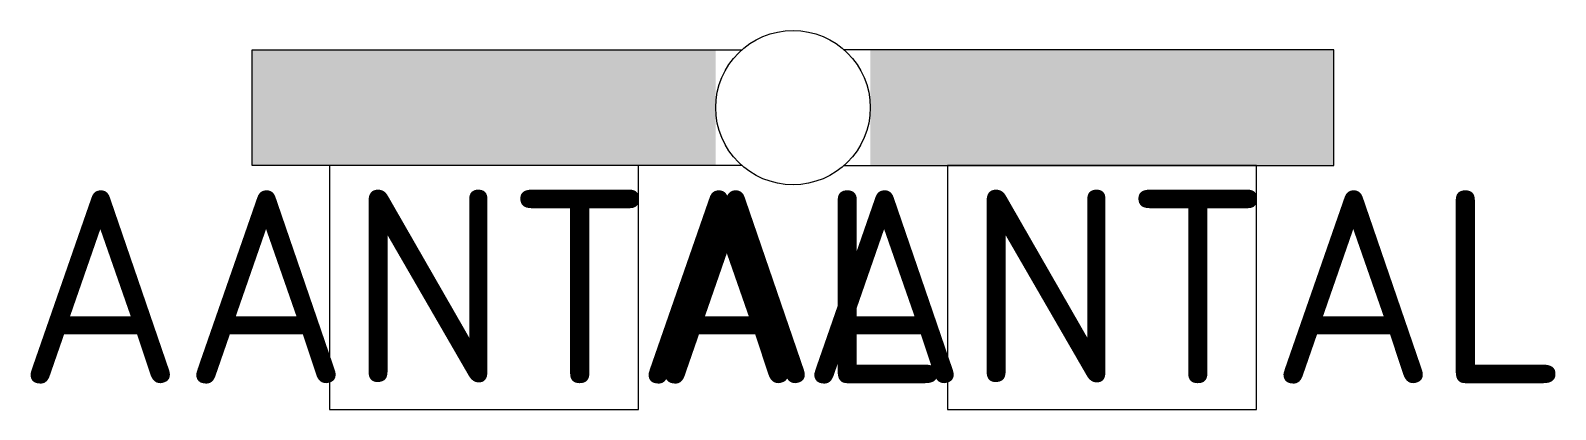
# Model space of a CAD drawing. Header units: metres. Extents: x -9.9 to 9.9, y -3.9 to 1.
import ezdxf
from ezdxf.enums import TextEntityAlignment as Align

# ---------------------------------------------------------------- set-up
doc = ezdxf.new("R2010")
doc.units = ezdxf.units.M
doc.header["$LTSCALE"] = 10
doc.header["$MEASUREMENT"] = 0
doc.layers.get('0').update_dxf_attribs({"linetype": 'CONTINUOUS'})
doc.styles.add('NLCS-ISO', font='NLCS-ISO.ttf', dxfattribs={"height": 2.5})

msp = doc.modelspace()

# ---------------------------------------------------------------- linework, layer by layer
at = {"const_width": 1.5, "flags": 128}
for points in [[(-1, 0), (-7, 0)], [(1, 0), (7, 0)]]:
    msp.add_lwpolyline(points, dxfattribs=at)
at = {"flags": 128}
for points in [[(-0.661, -0.75), (-7, -0.75), (-7, 0.75), (-0.661, 0.75)], [(0.661, -0.75), (7, -0.75), (7, 0.75), (0.661, 0.75)]]:
    msp.add_lwpolyline(points, dxfattribs=at)
for points in [[(-6, -0.75), (-6, -3.914), (-2, -3.914), (-2, -0.75)], [(2, -0.75), (2, -3.914), (6, -3.914), (6, -0.75)]]:
    msp.add_lwpolyline(points, close=True, dxfattribs=at)
msp.add_circle((0, 0), 1)

# ---------------------------------------------------------------- texts
at = {"style": 'NLCS-ISO'}
for p in [(-4, -3.572), (4, -3.572)]:
    msp.add_attdef('AANTAL', text='', height=2.5, dxfattribs=at).set_placement(p, align=Align.CENTER)

doc.saveas('drawing.dxf')
